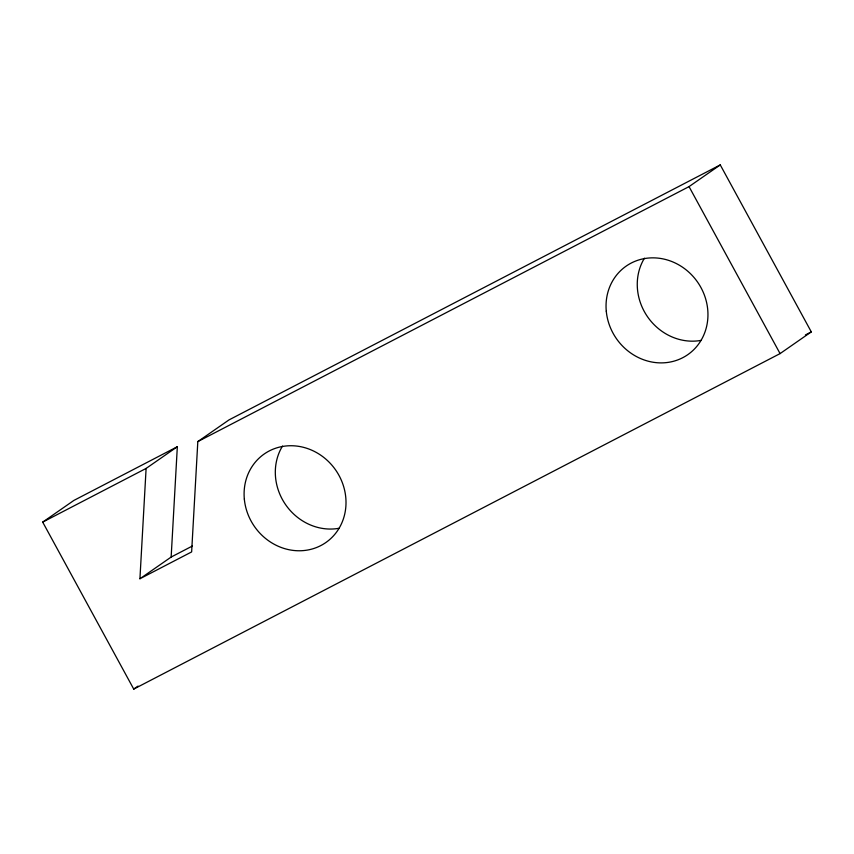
<?xml version="1.0" encoding="UTF-8"?>
<svg xmlns="http://www.w3.org/2000/svg" width="854" height="854" viewBox="0 0 854 854"><rect width="100%" height="100%" fill="white"/><g stroke="black" fill="none" stroke-linecap="round" stroke-linejoin="round"><path stroke-width="1.28" d="M139.928 578.766L146.109 468.43L177.333 446.717L171.152 557.054L139.928 578.766L191.638 551.919L197.818 441.593L229.043 419.88L720.264 164.907L811.3 331.886L780.076 353.599L133.736 689.093L42.7 522.114L73.924 500.401L177.333 446.717M197.818 441.593L689.039 186.62L720.264 164.907M133.736 689.093L138.049 686.093M42.7 522.114L146.109 468.43M171.152 557.054L192.299 546.069M805.386 334.96L811.3 331.886M689.039 186.62L780.076 353.599M338.974 528.295A53.941 49.457 55.2 0 1 285.482 504.49A53.941 49.457 55.2 0 1 282.493 446.066M700.92 340.415A53.941 49.457 55.2 0 1 647.428 316.61A53.941 49.457 55.2 0 1 644.439 258.186M244.329 499.067A53.941 49.457 55.2 0 0 324.691 543.315A53.941 49.457 55.2 0 0 316.129 452.353A53.941 49.457 55.2 0 0 244.329 499.067M606.276 311.198A53.941 49.457 55.2 0 0 686.637 355.435A53.941 49.457 55.2 0 0 678.076 264.473A53.941 49.457 55.2 0 0 606.276 311.198"/></g></svg>
